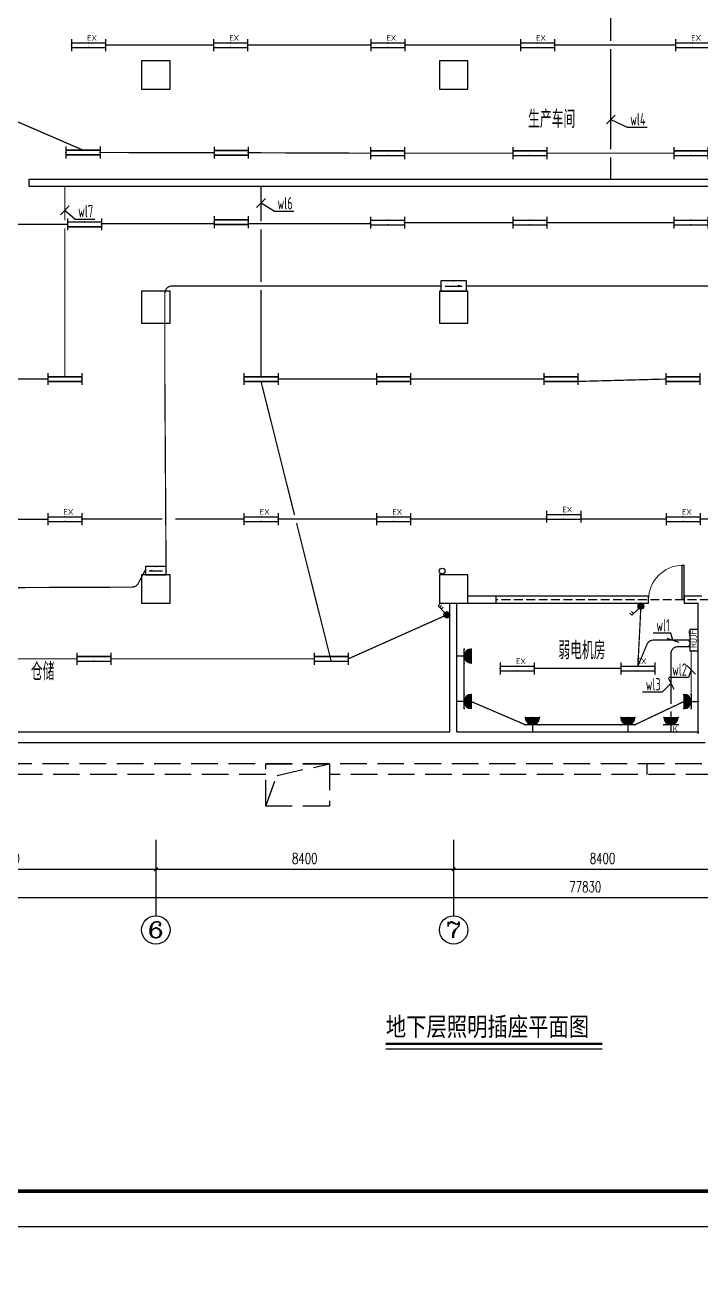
# Model space of a CAD drawing. Extents: x 2166032 to 5302137, y 581493 to 2416206.
# Drawn here: x 2469187 to 2488264, y 1240587 to 1275683 of the extents above; entities that cross this region are included whole.
import ezdxf
from ezdxf.enums import TextEntityAlignment as Align

# ---------------------------------------------------------------- set-up
doc = ezdxf.new("R2010")
doc.units = 0
doc.header["$LTSCALE"] = 1000
doc.header["$MEASUREMENT"] = 0
doc.linetypes.add('DASH', pattern=[0.35, 0.25, -0.1])
for name, color, linetype in [('AXIS', 3, 'Continuous'), ('AXIS_TEXT', 7, 'Continuous'), ('CABLETRAY', 4, 'Continuous'), ('COLUMN', 2, 'Continuous'), ('DIM-照明', 3, 'Continuous'), ('DIM_SYMB', 3, 'Continuous'), ('EQUIP-动力', 3, 'Continuous'), ('EQUIP-照明', 3, 'Continuous'), ('EQUIP-箱柜', 3, 'Continuous'), ('PUB_TEXT', 7, 'Continuous'), ('PUB_TITLE', 137, 'Continuous'), ('TEL_TEXT', 7, 'Continuous'), ('WALL', 8, 'Continuous'), ('WINDOW', 8, 'Continuous'), ('WIRE-应急', 6, 'DASH'), ('WIRE-照明', 1, 'Continuous'), ('地沟', 8, 'Continuous'), ('屋面', 151, 'Continuous')]:
    doc.layers.add(name, color=color, linetype=linetype)
doc.styles.add('_TCH_AXIS', font='complex_.ttf')
doc.styles.add('_TCH_LABEL', font='!tssdeng.shx', dxfattribs={"bigfont": '!tssdchn.shx'})
doc.styles.add('_TEL_DIM', font='@tssdeng.shx', dxfattribs={"width": 0.8, "height": 3.5, "bigfont": '!tssdchn.shx'})
doc.styles.add('COMPLEX', font='complex_.ttf')
doc.styles.add('DIM_FONT', font='simplex_.ttf', dxfattribs={"width": 0.7})
doc.styles.add('hz（黑）', font='simhei.ttf', dxfattribs={"width": 0.8})
doc.styles.get("Standard").update_dxf_attribs({"font": 'tssdeng.shx', "bigfont": 'tssdchn.shx'})
doc.styles.add('TSSD_REIN', font='tssdeng.shx', dxfattribs={"width": 0.7, "bigfont": 'tssdchn.shx'})
doc.dimstyles.new('DIMN', dxfattribs={"dimtxt": 300, "dimasz": 100, "dimexe": 250, "dimexo": 300, "dimgap": 150, "dimtad": 1, "dimdec": 0, "dimzin": 0, "dimdsep": 46, "dimtxsty": 'DIM_FONT', "dimblk": 'ARCHTICK', "dimcen": 0.09, "dimclrt": 7, "dimazin": 2, "dimtfac": 1, "dimtdec": 0, "dimtix": 1, "dimtmove": 2, "dimatfit": 3, "dimldrblk": 'ARCHTICK', "dimfxl": 1, "dimtolj": 1, "dimtzin": 0, "dimarcsym": 0})

# ---------------------------------------------------------------- blocks, each defined once
blk = doc.blocks.new('$equip$00001413')
for p, q in [((0.75, 0.6), (-0.75, 0.6)), ((-0.75, 0.6), (-0.75, 0)), ((-0.75, 0), (0.75, 0)), ((0.75, 0), (0.75, 0.6))]:
    blk.add_line(p, q)
for p in [(-0.75, 0.3), (0, 0.6), (0, 0), (0.75, 0.3)]:
    blk.add_point(p)
at = {"style": '_TCH_LABEL', "flags": 9}
blk.add_attdef('A', (0, 0), '', height=0.00002, dxfattribs=at)
blk = doc.blocks.new('$equip$00001771')
for p, q in [((-1.2, 0.417), (-1.2, -0.417)), ((-1.2, 0.167), (1.2, 0.167)), ((1.2, 0.417), (1.2, -0.417)), ((-1.2, -0.167), (1.2, -0.167))]:
    blk.add_line(p, q)
for p in [(-1.2, 0), (0, 0.167), (1.2, 0), (0, -0.167)]:
    blk.add_point(p)
at = {"color": 7, "style": '_TEL_DIM'}
blk.add_attdef('$TEXT$', text='', height=0.4, dxfattribs=at).set_placement((0.257, 0.508), align=Align.MIDDLE_CENTER)
at = {"color": 7, "style": '_TEL_DIM', "flags": 1}
blk.add_attdef('A', text='', height=0.00002, dxfattribs=at).set_placement((0, 0), align=Align.MIDDLE_CENTER)
blk = doc.blocks.new('$equip$00001963')
for p, q in [((0.147, 0.356), (0.625, 0.833)), ((0.512, 0.72), (0.653, 0.579)), ((0.625, 0.833), (0.766, 0.692))]:
    blk.add_line(p, q)
blk.add_circle((0, 0.208), 0.208)
for p in [(-0.208, 0.208), (0, 0.417), (0, 0), (0.208, 0.208)]:
    blk.add_point(p)
for points in [[(-0.18, 0.313), (0.18, 0.313), (-0.208, 0.208), (0.208, 0.208)], [(-0.18, 0.104), (0.18, 0.104), (-0.208, 0.208), (0.208, 0.208)], [(-0.104, 0.389), (0.104, 0.389), (-0.18, 0.313), (0.18, 0.313)], [(-0.104, 0.028), (0.104, 0.028), (-0.18, 0.104), (0.18, 0.104)], [(0, 0.417), (0, 0.417), (-0.104, 0.389), (0.104, 0.389)], [(0, 0), (0, 0), (-0.104, 0.028), (0.104, 0.028)]]:
    blk.add_solid(points)
at = {"layer": 'TEL_TEXT', "style": '_TEL_DIM', "flags": 1}
blk.add_attdef('A', text='', height=0.00002, dxfattribs=at).set_placement((0, 0), align=Align.MIDDLE_CENTER)
blk = doc.blocks.new('$equip$00001237')
for p, q in [((-0.5, 1.05), (-0.5, 1)), ((-0.5, 1), (0.5, 1)), ((0.5, 1.05), (0.5, 1)), ((0.5, 0.5), (-0.5, 0.5)), ((0, 0.5), (0, 0))]:
    blk.add_line(p, q)
blk.add_arc((0, 1), 0.5, 180, 0)
for p in [(0, 1), (-0.5, 0.5), (0, 0), (0.5, 0.5)]:
    blk.add_point(p)
for points in [[(0.433, 0.75), (-0.433, 0.75), (0.5, 1), (-0.5, 1)], [(0.25, 0.567), (-0.25, 0.567), (0.433, 0.75), (-0.433, 0.75)], [(0, 0.5), (0, 0.5), (0.25, 0.567), (-0.25, 0.567)]]:
    blk.add_solid(points)
at = {"flags": 9}
blk.add_attdef('A', (0, 0), '', height=0.00002, dxfattribs=at)
blk = doc.blocks.new('$equip$00001764')
for p, q in [((-0.5, 1.05), (-0.5, 1)), ((-0.5, 1), (0.5, 1)), ((0.5, 1.05), (0.5, 1)), ((0.5, 0.5), (-0.5, 0.5)), ((0, 0.5), (0, 0))]:
    blk.add_line(p, q)
blk.add_arc((0, 1), 0.5, 180, 0)
for p in [(-0.5, 0.5), (0, 0), (0.5, 0.5)]:
    blk.add_point(p)
for points in [[(0.433, 0.75), (-0.433, 0.75), (0.5, 1), (-0.5, 1)], [(0.25, 0.567), (-0.25, 0.567), (0.433, 0.75), (-0.433, 0.75)], [(0, 0.5), (0, 0.5), (0.25, 0.567), (-0.25, 0.567)]]:
    blk.add_solid(points)
at = {"color": 7, "style": '_TEL_DIM'}
blk.add_attdef('$TEXT$', text='', height=0.4, dxfattribs=at).set_placement((0.303, 0.211), align=Align.MIDDLE_CENTER)
at = {"color": 7, "style": '_TEL_DIM', "flags": 1}
blk.add_attdef('A', text='', height=0.00002, dxfattribs=at).set_placement((0, 0), align=Align.MIDDLE_CENTER)
blk = doc.blocks.new('$equip$00001160')
for p, q in [((-1.2, 0.417), (-1.2, -0.417)), ((-1.2, 0.167), (1.2, 0.167)), ((1.2, 0.417), (1.2, -0.417)), ((-1.2, -0.167), (1.2, -0.167))]:
    blk.add_line(p, q)
at = {"const_width": 0.1}
for points in [[(-1.2, 0.167), (1.2, 0.167)], [(-1.2, -0.167), (1.2, -0.167)]]:
    blk.add_lwpolyline(points, dxfattribs=at)
at = {"layer": 'EQUIP-照明'}
for p in [(-1.2, 0), (0, 0.167), (1.2, 0), (0, -0.167)]:
    blk.add_point(p, dxfattribs=at)
at = {"layer": 'EQUIP-照明', "flags": 9}
blk.add_attdef('A', (0, 0), '', height=0.00002, dxfattribs=at)
blk = doc.blocks.new('$equip$00001687')
for p, q in [((0.72, 0.6), (-0.72, 0.6)), ((-0.72, 0.6), (-0.72, 0)), ((-0.72, 0), (0.72, 0)), ((0.72, 0), (0.72, 0.6))]:
    blk.add_line(p, q)
at = {"color": 7}
blk.add_line((-0.48, 0.3), (0.48, 0.3), dxfattribs=at)
for p in [(-0.72, 0.3), (0, 0.6), (0, 0), (0.72, 0.3)]:
    blk.add_point(p)
blk.add_solid([(0.24, 0.228), (0.528, 0.3), (0.24, 0.372)])
at = {"layer": 'TEL_TEXT', "style": '_TEL_DIM', "flags": 1}
blk.add_attdef('A', text='', height=0.00002, dxfattribs=at).set_placement((0, 0), align=Align.MIDDLE_CENTER)
blk = doc.blocks.new('$equip$00001964')
for p, q in [((0.147, 0.356), (0.625, 0.833)), ((0.399, 0.607), (0.54, 0.466)), ((0.512, 0.72), (0.653, 0.579)), ((0.625, 0.833), (0.766, 0.692))]:
    blk.add_line(p, q)
blk.add_circle((0, 0.208), 0.208)
for p in [(-0.208, 0.208), (0, 0.417), (0, 0), (0.208, 0.208)]:
    blk.add_point(p)
for points in [[(-0.18, 0.313), (0.18, 0.313), (-0.208, 0.208), (0.208, 0.208)], [(-0.18, 0.104), (0.18, 0.104), (-0.208, 0.208), (0.208, 0.208)], [(-0.104, 0.389), (0.104, 0.389), (-0.18, 0.313), (0.18, 0.313)], [(-0.104, 0.028), (0.104, 0.028), (-0.18, 0.104), (0.18, 0.104)], [(0, 0.417), (0, 0.417), (-0.104, 0.389), (0.104, 0.389)], [(0, 0), (0, 0), (-0.104, 0.028), (0.104, 0.028)]]:
    blk.add_solid(points)
at = {"layer": 'TEL_TEXT', "style": '_TEL_DIM', "flags": 1}
blk.add_attdef('A', text='', height=0.00002, dxfattribs=at).set_placement((0, 0), align=Align.MIDDLE_CENTER)
blk = doc.blocks.new('$equip$00001686')
for p, q in [((0.72, 0.6), (-0.72, 0.6)), ((-0.72, 0.6), (-0.72, 0)), ((-0.72, 0), (0.72, 0)), ((0.72, 0), (0.72, 0.6))]:
    blk.add_line(p, q)
at = {"color": 7}
blk.add_line((-0.48, 0.3), (0.48, 0.3), dxfattribs=at)
for p in [(-0.72, 0.3), (0, 0.6), (0, 0), (0.72, 0.3)]:
    blk.add_point(p)
blk.add_solid([(-0.24, 0.228), (-0.528, 0.3), (-0.24, 0.372)])
at = {"layer": 'TEL_TEXT', "style": '_TEL_DIM', "flags": 1}
blk.add_attdef('A', text='', height=0.00002, dxfattribs=at).set_placement((0, 0), align=Align.MIDDLE_CENTER)
blk = doc.blocks.new('_ArchTick')
at = {"color": 0, "linetype": 'ByBlock', "const_width": 0.4}
blk.add_lwpolyline([(-0.5, -0.5), (0.5, 0.5)], dxfattribs=at)
blk = doc.blocks.new('*D2783')
at = {"layer": 'AXIS', "color": 0, "lineweight": -2}
for p, q in [((2464482, 1252700), (2464482, 1251617)), ((2472882, 1252700), (2472882, 1251617)), ((2464482, 1251867), (2472882, 1251867))]:
    blk.add_line(p, q, dxfattribs=at)
at = {"layer": 'Defpoints', "color": 0}
for p in [(2464482, 1253000), (2472882, 1253000), (2472882, 1251867)]:
    blk.add_point(p, dxfattribs=at)
at = {"layer": 'AXIS', "color": 0, "lineweight": -2, "xscale": 100, "yscale": 100, "zscale": 100, "rotation": 180}
blk.add_blockref('_ArchTick', (2464482, 1251867), dxfattribs=at)
at = {"layer": 'AXIS', "color": 0, "lineweight": -2, "xscale": 100, "yscale": 100, "zscale": 100}
blk.add_blockref('_ArchTick', (2472882, 1251867), dxfattribs=at)
at = {"layer": 'AXIS', "color": 7, "insert": (2468682, 1252172), "char_height": 300, "attachment_point": 5, "style": 'DIM_FONT'}
blk.add_mtext('\\A1;8400', dxfattribs=at)
blk = doc.blocks.new('*D2784')
at = {"layer": 'AXIS', "color": 0, "lineweight": -2}
for p, q in [((2472882, 1252700), (2472882, 1251617)), ((2481282, 1252700), (2481282, 1251617)), ((2472882, 1251867), (2481282, 1251867))]:
    blk.add_line(p, q, dxfattribs=at)
at = {"layer": 'Defpoints', "color": 0}
for p in [(2472882, 1253000), (2481282, 1253000), (2481282, 1251867)]:
    blk.add_point(p, dxfattribs=at)
at = {"layer": 'AXIS', "color": 0, "lineweight": -2, "xscale": 100, "yscale": 100, "zscale": 100, "rotation": 180}
blk.add_blockref('_ArchTick', (2472882, 1251867), dxfattribs=at)
at = {"layer": 'AXIS', "color": 0, "lineweight": -2, "xscale": 100, "yscale": 100, "zscale": 100}
blk.add_blockref('_ArchTick', (2481282, 1251867), dxfattribs=at)
at = {"layer": 'AXIS', "color": 7, "insert": (2477082, 1252172), "char_height": 300, "attachment_point": 5, "style": 'DIM_FONT'}
blk.add_mtext('\\A1;8400', dxfattribs=at)
blk = doc.blocks.new('*D2785')
at = {"layer": 'AXIS', "color": 0, "lineweight": -2}
for p, q in [((2481282, 1252700), (2481282, 1251617)), ((2489682, 1252700), (2489682, 1251617)), ((2481282, 1251867), (2489682, 1251867))]:
    blk.add_line(p, q, dxfattribs=at)
at = {"layer": 'Defpoints', "color": 0}
for p in [(2481282, 1253000), (2489682, 1253000), (2489682, 1251867)]:
    blk.add_point(p, dxfattribs=at)
at = {"layer": 'AXIS', "color": 0, "lineweight": -2, "xscale": 100, "yscale": 100, "zscale": 100, "rotation": 180}
blk.add_blockref('_ArchTick', (2481282, 1251867), dxfattribs=at)
at = {"layer": 'AXIS', "color": 0, "lineweight": -2, "xscale": 100, "yscale": 100, "zscale": 100}
blk.add_blockref('_ArchTick', (2489682, 1251867), dxfattribs=at)
at = {"layer": 'AXIS', "color": 7, "insert": (2485482, 1252172), "char_height": 300, "attachment_point": 5, "style": 'DIM_FONT'}
blk.add_mtext('\\A1;8400', dxfattribs=at)
blk = doc.blocks.new('*D2793')
at = {"layer": 'AXIS', "color": 0, "lineweight": -2}
for p, q in [((2446082, 1252400), (2446082, 1250817)), ((2523912, 1252400), (2523912, 1250817)), ((2446082, 1251067), (2523912, 1251067))]:
    blk.add_line(p, q, dxfattribs=at)
at = {"layer": 'Defpoints', "color": 0}
for p in [(2446082, 1252700), (2523912, 1252700), (2523912, 1251067)]:
    blk.add_point(p, dxfattribs=at)
at = {"layer": 'AXIS', "color": 0, "lineweight": -2, "xscale": 100, "yscale": 100, "zscale": 100, "rotation": 180}
blk.add_blockref('_ArchTick', (2446082, 1251067), dxfattribs=at)
at = {"layer": 'AXIS', "color": 0, "lineweight": -2, "xscale": 100, "yscale": 100, "zscale": 100}
blk.add_blockref('_ArchTick', (2523912, 1251067), dxfattribs=at)
at = {"layer": 'AXIS', "color": 7, "insert": (2484997, 1251369), "char_height": 300, "attachment_point": 5, "style": 'DIM_FONT'}
blk.add_mtext('\\A1;77830', dxfattribs=at)
blk = doc.blocks.new('_AXISO')
blk.add_circle((0, 0), 0.5)
at = {"layer": 'AXIS_TEXT', "style": 'COMPLEX', "width": 1.171875}
blk.add_attdef('A', text='', height=0.56, dxfattribs=at).set_placement((-0.25, -0.28), (0.25, -0.28), align=Align.FIT)
blk = doc.blocks.new('$DorLib2D$00000001')
for p, q in [((0.45, 0.975), (0.5, 0.975)), ((0.45, 0), (0.45, 0.975)), ((0.5, 0), (0.5, 0.975)), ((0.5, 0), (0.45, 0))]:
    blk.add_line(p, q)
at = {"lineweight": 13}
blk.add_arc((0.475, 0), 0.975, 91.4693, 180, dxfattribs=at)

msp = doc.modelspace()

# ---------------------------------------------------------------- linework, layer by layer
msp.add_circle((2604640.5, 1020101.3), 438608.5)
at = {"layer": 'AXIS'}
for p, q in [((2472881.7, 1252699.7), (2472881.7, 1250554.9)), ((2481281.7, 1252699.7), (2481281.7, 1250554.9))]:
    msp.add_line(p, q, dxfattribs=at)
at = {"layer": 'CABLETRAY'}
for p, q in [((2469308.2, 1271128.1), (2469308.2, 1271328.1)), ((2469308.2, 1271328.1), (2496992.3, 1271328.1)), ((2496992.3, 1271128.1), (2469308.2, 1271128.1))]:
    msp.add_line(p, q, dxfattribs=at)
at = {"layer": 'COLUMN'}
for p, q in [((2473281.7, 1274667.4), (2472481.7, 1274667.4)), ((2472481.7, 1274667.4), (2472481.7, 1273867.4)), ((2473281.7, 1273867.4), (2473281.7, 1274667.4)), ((2481681.7, 1274667.4), (2480881.7, 1274667.4)), ((2480881.7, 1274667.4), (2480881.7, 1273867.4)), ((2481681.7, 1273867.4), (2481681.7, 1274667.4)), ((2472481.7, 1273867.4), (2473281.7, 1273867.4)), ((2480881.7, 1273867.4), (2481681.7, 1273867.4)), ((2473281.7, 1268167.4), (2472481.7, 1268167.4)), ((2472481.7, 1268167.4), (2472481.7, 1267267.4)), ((2473281.7, 1267267.4), (2473281.7, 1268167.4)), ((2481681.7, 1268167.4), (2480881.7, 1268167.4)), ((2480881.7, 1268167.4), (2480881.7, 1267267.4)), ((2481681.7, 1267267.4), (2481681.7, 1268167.4)), ((2472481.7, 1267267.4), (2473281.7, 1267267.4)), ((2480881.7, 1267267.4), (2481681.7, 1267267.4)), ((2473281.7, 1260167.4), (2472481.7, 1260167.4)), ((2472481.7, 1260167.4), (2472481.7, 1259367.4)), ((2473281.7, 1259367.4), (2473281.7, 1260167.4)), ((2481681.7, 1260167.4), (2480881.7, 1260167.4)), ((2480881.7, 1260167.4), (2480881.7, 1259367.4)), ((2481681.7, 1259367.4), (2481681.7, 1260167.4)), ((2472481.7, 1259367.4), (2473281.7, 1259367.4)), ((2480881.7, 1259367.4), (2481681.7, 1259367.4))]:
    msp.add_line(p, q, dxfattribs=at)
at = {"layer": 'DIM-照明'}
for p, q in [((2485591.3, 1272887.5), (2485838.7, 1273135)), ((2470438.7, 1270576.5), (2470191.3, 1270329)), ((2475972.1, 1270782.7), (2475724.6, 1270535.2)), ((2487299.8, 1258384.7), (2487631.9, 1258274.5)), ((2487857.9, 1257616.4), (2488105.4, 1257368.9)), ((2487333.8, 1257261.2), (2487492.3, 1256949.1))]:
    msp.add_line(p, q, dxfattribs=at)
for points in [[(2485715, 1273011.2), (2486175.3, 1272796.4)], [(2486175.3, 1272796.4), (2486738, 1272796.4)], [(2475848.3, 1270658.9), (2476226.1, 1270427.7)], [(2470315, 1270452.7), (2470602, 1270204.8)], [(2470602, 1270204.8), (2471156.1, 1270204.8)], [(2476226.1, 1270427.7), (2476771.6, 1270427.7)], [(2487413.7, 1258523.4), (2486911.3, 1258523.4)], [(2487465.9, 1258329.6), (2487413.7, 1258523.4)], [(2487911.5, 1257272.2), (2487357.4, 1257272.2)], [(2487981.7, 1257492.6), (2487911.5, 1257272.2)], [(2487167.6, 1256859.7), (2486613.5, 1256859.7)], [(2487413, 1257105.2), (2487167.6, 1256859.7)]]:
    msp.add_lwpolyline(points, dxfattribs=at)
at = {"layer": 'DIM_SYMB', "const_width": 70}
msp.add_lwpolyline([(2479369.1, 1246941.6), (2485475.3, 1246941.6)], dxfattribs=at)
at = {"layer": 'DIM_SYMB'}
msp.add_lwpolyline([(2479369.1, 1246801.6), (2485475.3, 1246801.6)], dxfattribs=at)
at = {"layer": 'PUB_TITLE'}
msp.add_lwpolyline([(2433582.7, 1241787.6), (2538682.7, 1241787.6), (2538682.7, 1301187.6), (2433582.7, 1301187.6)], close=True, dxfattribs=at)
at = {"layer": 'PUB_TITLE', "const_width": 100}
msp.add_lwpolyline([(2436082.7, 1242787.6), (2537682.7, 1242787.6), (2537682.7, 1300187.6), (2436082.7, 1300187.6)], close=True, dxfattribs=at)
at = {"layer": 'WALL'}
for p, q in [((2481176, 1255742.4), (2481176, 1259367.4)), ((2481376, 1255742.4), (2481376, 1259367.4)), ((2486781.7, 1259567.4), (2481681.7, 1259567.4)), ((2481681.7, 1259367.4), (2486781.7, 1259367.4)), ((2486781.7, 1259367.4), (2486781.7, 1259567.4)), ((2488281.7, 1259567.4), (2487781.7, 1259567.4)), ((2487781.7, 1259567.4), (2487781.7, 1259367.4)), ((2487781.7, 1259367.4), (2488181.7, 1259367.4)), ((2488181.7, 1255692.4), (2488181.7, 1259367.4)), ((2461130.1, 1255742.4), (2481176, 1255742.4)), ((2481376, 1255742.4), (2488181.7, 1255742.4)), ((2488181.7, 1255742.4), (2488181.7, 1255692.4)), ((2461005.1, 1255442.4), (2481276, 1255442.4)), ((2481276, 1255442.4), (2488181.7, 1255442.4)), ((2488181.7, 1255442.4), (2488381.7, 1255442.4)), ((2488183.5, 1255567.4), (2488183.5, 1255565.9))]:
    msp.add_line(p, q, dxfattribs=at)
at = {"layer": 'WINDOW', "linetype": 'DASH'}
for p, q in [((2482481.7, 1259367.4), (2482481.7, 1259567.4)), ((2488481.7, 1259467.4), (2482481.7, 1259467.4))]:
    msp.add_line(p, q, dxfattribs=at)
at = {"layer": 'WIRE-应急', "linetype": 'DASH', "const_width": 35}
for points in [[(2471459.3, 1275112.4), (2474509, 1275112.4)], [(2475469, 1275112.4), (2478942.7, 1275112.4)], [(2479902.7, 1275112.4), (2483164.2, 1275112.4)], [(2484124.2, 1275112.4), (2487539.6, 1275112.4)], [(2473169.7, 1260407.4), (2473136.4, 1265579.9)], [(2467059.4, 1261742.4), (2469835, 1261736.1)], [(2470795, 1261742.4), (2473063, 1261742.4)], [(2473434, 1261742.4), (2475368.3, 1261742.4)], [(2476328.3, 1261742.4), (2479058.4, 1261742.4)], [(2479058.4, 1261742.4), (2479110, 1261742.4)], [(2480070, 1261742.4), (2483905.8, 1261742.4)], [(2484865.8, 1261742.4), (2487281.2, 1261742.4)]]:
    msp.add_lwpolyline(points, dxfattribs=at)
for points in [[(2480921.7, 1268317.4), (2473336.4, 1268317.4, 0.4142136), (2473136.4, 1268117.4), (2473136.4, 1265579.9)], [(2481641.7, 1268317.4), (2489231.7, 1268317.4, -0.4142136), (2489431.7, 1268117.4), (2489431.7, 1264637.7)], [(2491140.9, 1265310.6), (2491140.9, 1261942.4, -0.4142136), (2490940.9, 1261742.4), (2488241.2, 1261742.4)], [(2465118.7, 1259795.8), (2472211.4, 1259823.8, 0.2777881), (2472387.7, 1259930.9), (2472593.7, 1260323.6)]]:
    msp.add_lwpolyline(points, format="xyb", dxfattribs=at)
at = {"layer": 'WIRE-照明', "linetype": 'Continuous', "const_width": 35}
for points in [[(2485715, 1278690.3), (2485715, 1275224.9)], [(2485715, 1274999.9), (2485715, 1272176)], [(2468731.6, 1273057.1), (2470827.3, 1272150.4)], [(2471307.3, 1272083.8), (2474528.1, 1272076.6)], [(2475488.1, 1272076.6), (2478936.9, 1272063.5)], [(2479896.9, 1272063.5), (2482948.6, 1272063.5)], [(2483908.6, 1272063.5), (2487490.3, 1272063.5)], [(2485715, 1271951), (2485715, 1271328.1)], [(2470315, 1270169.6), (2470315, 1271128.1)], [(2475848.3, 1270138.2), (2475848.3, 1271128.1)], [(2470315, 1265759), (2470315, 1269944.6)], [(2474528.1, 1270079.2), (2471351.6, 1270079.2)], [(2475488.1, 1270079.2), (2478936.9, 1270079.2)], [(2475848.3, 1268429.9), (2475848.3, 1269913.2)], [(2482948.6, 1270105.4), (2479896.9, 1270105.4)], [(2487490.3, 1270105.4), (2483908.6, 1270105.4)], [(2475848.3, 1265759), (2475848.3, 1268204.9)], [(2467059.4, 1265692.4), (2469835, 1265692.4)], [(2475848.3, 1265625.7), (2476794.3, 1261854.9)], [(2476328.3, 1265692.4), (2479110, 1265692.4)], [(2480070, 1265692.4), (2483824.2, 1265692.4)], [(2484784.2, 1265625.7), (2487265.3, 1265692.4)], [(2476850.8, 1261629.9), (2477828.4, 1257733.2)], [(2478308.4, 1257799.9), (2481092.6, 1259042)], [(2486560.9, 1259200.7), (2486480.2, 1257596.5)], [(2487981.7, 1258029.6), (2487981.7, 1256797.8)], [(2464917.9, 1257799.9), (2470653.1, 1257799.9)], [(2471613.1, 1257799.9), (2477348.4, 1257799.9)], [(2481576, 1257678.3), (2481576, 1256797.8)], [(2483557.4, 1257529.9), (2486000.2, 1257529.9)], [(2481776, 1256597.8), (2483302.9, 1255942.4)], [(2486396, 1255942.4), (2487781.7, 1256597.8)], [(2487413, 1256142.4), (2487413, 1256321.1)], [(2483702.9, 1255942.4), (2485996, 1255942.4)]]:
    msp.add_lwpolyline(points, dxfattribs=at)
for points in [[(2470391.6, 1270057.1), (2468811.9, 1270057.1, 0.0381072), (2468781.5, 1270054.8), (2468629.4, 1270031.4)], [(2487941.7, 1258329.6), (2486920.1, 1258329.6, 0.3023606), (2486735.6, 1258206.8), (2486480.2, 1257596.5)], [(2487941.7, 1258146.9), (2487613, 1258146.9, 0.4142136), (2487413, 1257946.9), (2487413, 1256525.8)]]:
    msp.add_lwpolyline(points, format="xyb", dxfattribs=at)
at = {"layer": '地沟', "linetype": 'DASH', "ltscale": 3}
for p, q in [((2507181.7, 1254842.4), (2445381.7, 1254842.4)), ((2476300.3, 1254511.2), (2477781.7, 1254842.4)), ((2486736.1, 1254842.4), (2486736.1, 1254542.4)), ((2475981.7, 1253642.4), (2476300.3, 1254511.2)), ((2507481.7, 1254542.4), (2477781.7, 1254542.4))]:
    msp.add_line(p, q, dxfattribs=at)
msp.add_lwpolyline([(2475981.7, 1254542.4), (2445081.7, 1254542.4), (2445081.7, 1282567.4)], dxfattribs=at)
msp.add_lwpolyline([(2477781.7, 1254842.4), (2477781.7, 1253642.4), (2475981.7, 1253642.4), (2475981.7, 1254842.4)], close=True, dxfattribs=at)
at = {"layer": '屋面', "color": 6}
msp.add_circle((2480958.3, 1260278.7), 80, dxfattribs=at)

# ---------------------------------------------------------------- block references
at = {"layer": 'AXIS'}
ref = msp.add_blockref('_AXISO', (2472881.7, 1250154.9), dxfattribs=dict(at, xscale=800, yscale=800, zscale=800))
ref.add_attrib('A', '6', dxfattribs={"layer": 'AXIS_TEXT', "height": 452.5, "style": '_TCH_AXIS', "width": 1.049113}).set_placement((2472655.4, 1249928.6), (2473107.9, 1249928.6), align=Align.FIT)
ref = msp.add_blockref('_AXISO', (2481281.7, 1250154.9), dxfattribs=dict(at, xscale=800, yscale=800, zscale=800))
ref.add_attrib('A', '7', dxfattribs={"layer": 'AXIS_TEXT', "height": 452.5, "style": '_TCH_AXIS', "width": 1.049113}).set_placement((2481055.4, 1249928.6), (2481507.9, 1249928.6), align=Align.FIT)
at = {"layer": 'EQUIP-动力', "xscale": 400, "yscale": 400, "zscale": 400}
for p, rotation in [((2481376, 1257878.3), 270), ((2481376, 1256597.8), 270), ((2488181.7, 1256597.8), 90)]:
    msp.add_blockref('$equip$00001237', p, dxfattribs=dict(at, rotation=rotation))
for p in [(2483502.9, 1255742.4), (2486196, 1255742.4)]:
    msp.add_blockref('$equip$00001237', p, dxfattribs=at)
msp.add_blockref('$equip$00001764', (2487413, 1255742.4), dxfattribs=at).add_auto_attribs({'$TEXT$': 'K'})
at = {"layer": 'EQUIP-照明', "xscale": 400, "yscale": 400, "zscale": 400}
for p in [(2470979.3, 1275112.4), (2474989, 1275112.4), (2479422.7, 1275112.4), (2483644.2, 1275112.4), (2488019.6, 1275112.4), (2484385.8, 1261809), (2470315, 1261742.4), (2475848.3, 1261742.4), (2479590, 1261742.4), (2487761.2, 1261742.4), (2483077.4, 1257529.9), (2486480.2, 1257529.9)]:
    msp.add_blockref('$equip$00001771', p, dxfattribs=at).add_auto_attribs({'$TEXT$': 'EX'})
at = {"layer": 'EQUIP-照明'}
for name, p, xscale, yscale, zscale in [('$equip$00001160', (2470827.3, 1272083.8), 400, 400, 400), ('$equip$00001160', (2475008.1, 1272076.6), 400, 400, 400), ('$equip$00001160', (2479416.9, 1272063.5), 400, 400, 400), ('$equip$00001160', (2483428.6, 1272063.5), 400, 400, 400), ('$equip$00001160', (2487970.3, 1272063.5), 400, 400, 400), ('$equip$00001160', (2470871.6, 1270057.1), 400, 400, 400), ('$equip$00001160', (2475008.1, 1270118.5), 400, 400, 400), ('$equip$00001160', (2479416.9, 1270105.4), 400, 400, 400), ('$equip$00001160', (2483428.6, 1270105.4), 400, 400, 400), ('$equip$00001160', (2487970.3, 1270105.4), 400, 400, 400), ('$equip$00001687', (2481281.7, 1268167.4), 500, 500, 500), ('$equip$00001160', (2470315, 1265692.4), 400, 400, 400), ('$equip$00001160', (2475848.3, 1265692.4), 400, 400, 400), ('$equip$00001160', (2479590, 1265692.4), 400, 400, 400), ('$equip$00001160', (2484304.2, 1265692.4), 400, 400, 400), ('$equip$00001160', (2487745.3, 1265692.4), 400, 400, 400), ('$equip$00001686', (2472881.7, 1260167.4), 400, 400, 400), ('$equip$00001160', (2471133.1, 1257799.9), 400, 400, 400), ('$equip$00001160', (2477828.4, 1257799.9), 400, 400, 400)]:
    msp.add_blockref(name, p, dxfattribs=dict(at, xscale=xscale, yscale=yscale, zscale=zscale))
at = {"layer": 'EQUIP-照明', "xscale": 400, "yscale": 400, "zscale": 400}
for name, p, rotation in [('$equip$00001964', (2481176, 1259042), 90), ('$equip$00001963', (2486560.9, 1259367.4), 180)]:
    msp.add_blockref(name, p, dxfattribs=dict(at, rotation=rotation))
at = {"layer": 'EQUIP-箱柜', "xscale": 400, "yscale": 400, "zscale": 400, "rotation": 90}
msp.add_blockref('$equip$00001413', (2488181.7, 1258329.6), dxfattribs=at)
at = {"layer": 'WINDOW', "xscale": -1000, "yscale": -1000, "zscale": -1000, "rotation": 180.0000000000019}
msp.add_blockref('$DorLib2D$00000001', (2487281.7, 1259467.4), dxfattribs=at)

# ---------------------------------------------------------------- texts
at = {"layer": 'DIM-照明', "color": 7, "style": '_TEL_DIM', "width": 0.64}
for s, p in [('wl4', (2486262.8, 1272846.4)), ('wl7', (2470689.5, 1270254.8)), ('wl6', (2476313.6, 1270477.7)), ('wl1', (2486998.8, 1258573.4)), ('wl2', (2487444.9, 1257322.2)), ('wl3', (2486701, 1256909.7))]:
    msp.add_text(s, height=350, dxfattribs=at).set_placement(p)
at = {"layer": 'PUB_TEXT', "style": 'TSSD_REIN', "width": 0.7}
for s, p in [('生产车间', (2483382.6, 1272773.2)), ('弱电机房', (2484235.7, 1257790.6)), ('仓储', (2469356.3, 1257190.6))]:
    msp.add_text(s, height=500, dxfattribs=at).set_placement(p)
msp.add_text('RDJF', height=224, rotation=90, dxfattribs=at).set_placement((2488138.2, 1258107.3))
at = {"layer": 'TEL_TEXT', "style": 'hz（黑）', "width": 0.8}
msp.add_text('地下层照明插座平面图', height=525.74, dxfattribs=at).set_placement((2479369.1, 1247164.3, 0))

# ---------------------------------------------------------------- dimensions: what is measured, and where the dimension line sits
at = {"layer": 'AXIS'}
for p1, p2, distance, picture, middle in [((2464481.7, 1252999.7), (2472881.7, 1252999.7), -1132.4, '*D2783', (2468681.7, 1252172.2)), ((2472881.7, 1252999.7), (2481281.7, 1252999.7), -1132.4, '*D2784', (2477081.7, 1252172.2)), ((2481281.7, 1252999.7), (2489681.7, 1252999.7), -1132.4, '*D2785', (2485481.7, 1252172.2)), ((2446081.7, 1252699.7), (2523911.7, 1252699.7), -1632.4, '*D2793', (2484996.7, 1251368.7))]:
    dim = msp.add_aligned_dim(p1=p1, p2=p2, distance=distance, dimstyle='DIMN', dxfattribs=at)
    dim.commit()
    dim.dimension.update_dxf_attribs({"geometry": picture, "text_midpoint": middle})

doc.saveas('drawing.dxf')
